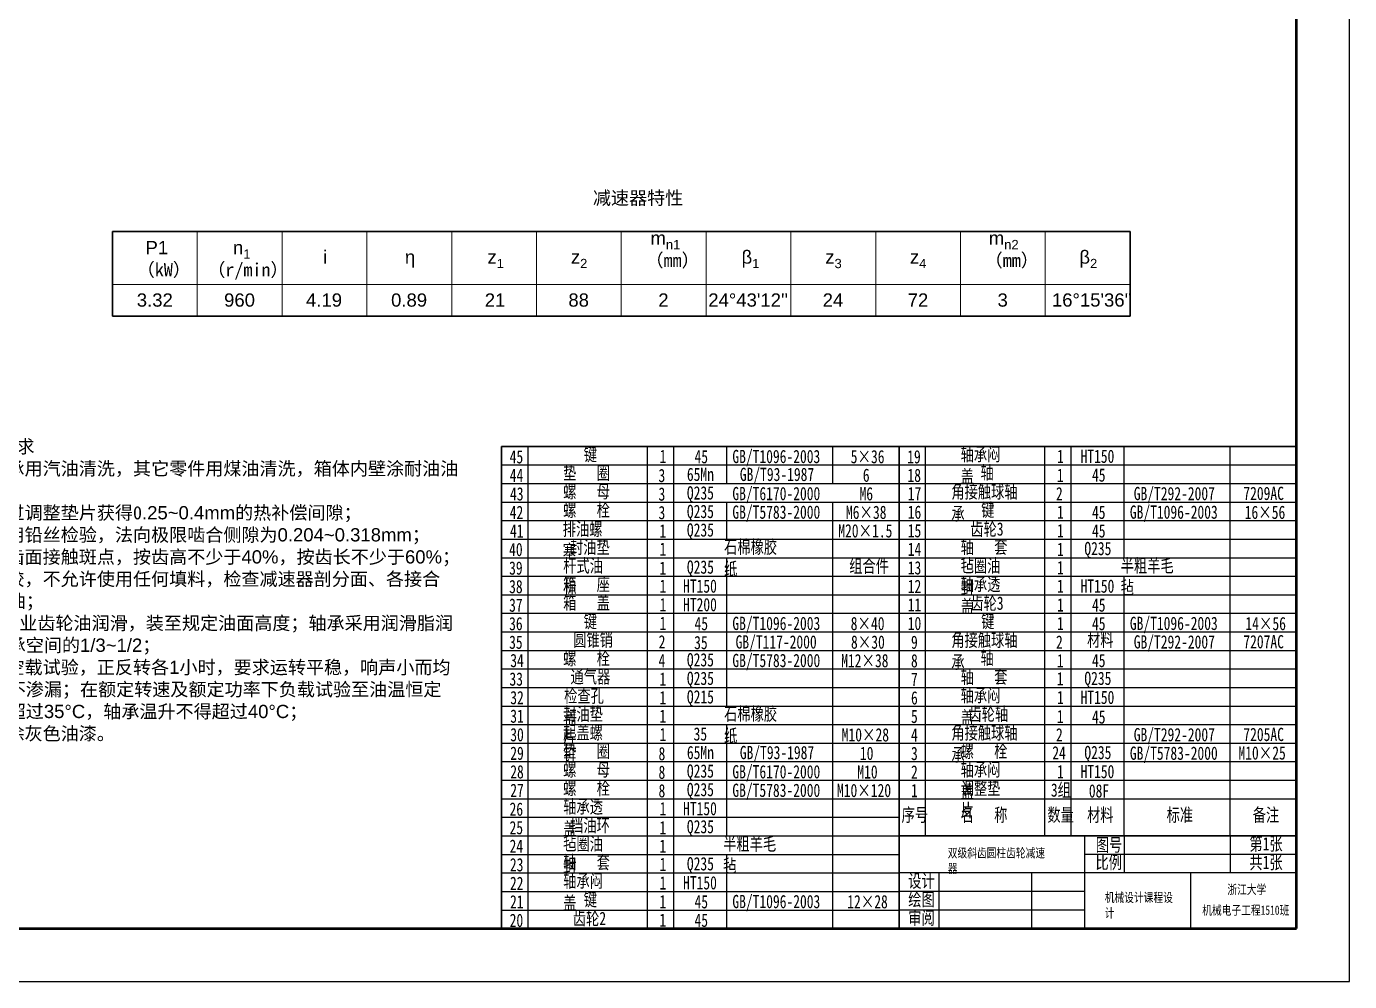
# Model space of a CAD drawing. Header units: millimetres. Extents: x 2354 to 3543, y 830 to 1671.
# Drawn here: x 3043.6 to 3543, y 829.8 to 1190.3 of the extents above; entities that cross this region are included whole.
import ezdxf

# ---------------------------------------------------------------- set-up
doc = ezdxf.new("R2010")
doc.units = ezdxf.units.MM
doc.layers.get('0').update_dxf_attribs({"lineweight": 30})
doc.layers.add('1', color=7, linetype='Continuous', lineweight=15)
doc.layers.add('粗线', color=7, linetype='Continuous', lineweight=53)
doc.layers.add('细线', color=7, linetype='Continuous')
doc.styles.get("Standard").update_dxf_attribs({"font": 'arial.ttf'})

msp = doc.modelspace()

# ---------------------------------------------------------------- linework, layer by layer
for p, q in [((3076.132, 1112.901), (3332.132, 1112.901)), ((3076.132, 1112.901), (3076.132, 1080.901)), ((3428.132, 1112.901), (3300.132, 1112.901)), ((3460.132, 1112.901), (3428.132, 1112.901)), ((3460.132, 1112.901), (3460.132, 1092.901)), ((3460.132, 1092.901), (3460.132, 1080.901)), ((3460.132, 1080.901), (3076.132, 1080.901)), ((3222.958, 1024.753), (3222.958, 1031.753)), ((3222.958, 1031.753), (3372.958, 1031.753)), ((3372.958, 1031.753), (3522.958, 1031.753)), ((3372.958, 1024.753), (3372.958, 1031.753)), ((3222.958, 1017.753), (3222.958, 1024.753)), ((3372.958, 1017.753), (3372.958, 1024.753)), ((3222.958, 1010.753), (3222.958, 1017.753)), ((3372.958, 1010.753), (3372.958, 1017.753)), ((3222.958, 1003.753), (3222.958, 1010.753)), ((3372.958, 1003.753), (3372.958, 1010.753)), ((3222.958, 996.753), (3222.958, 1003.753)), ((3372.958, 996.753), (3372.958, 1003.753)), ((3222.958, 989.753), (3222.958, 996.753)), ((3372.958, 989.753), (3372.958, 996.753)), ((3222.958, 982.753), (3222.958, 989.753)), ((3372.958, 982.753), (3372.958, 989.753)), ((3222.958, 975.753), (3222.958, 982.753)), ((3372.958, 975.753), (3372.958, 982.753)), ((3222.958, 968.753), (3222.958, 975.753)), ((3372.958, 968.753), (3372.958, 975.753)), ((3222.958, 961.753), (3222.958, 968.753)), ((3372.958, 961.753), (3372.958, 968.753)), ((3222.958, 954.753), (3222.958, 961.753)), ((3372.958, 954.753), (3372.958, 961.753)), ((3222.958, 947.753), (3222.958, 954.753)), ((3372.958, 947.753), (3372.958, 954.753)), ((3222.958, 940.753), (3222.958, 947.753)), ((3372.958, 940.753), (3372.958, 947.753)), ((3222.958, 933.753), (3222.958, 940.753)), ((3372.958, 933.753), (3372.958, 940.753)), ((3222.958, 926.753), (3222.958, 933.753)), ((3372.958, 926.753), (3372.958, 933.753)), ((3222.958, 919.753), (3222.958, 926.753)), ((3372.958, 919.753), (3372.958, 926.753)), ((3222.958, 912.753), (3222.958, 919.753)), ((3372.958, 912.753), (3372.958, 919.753)), ((3222.958, 905.753), (3222.958, 912.753)), ((3372.958, 905.753), (3372.958, 912.753)), ((3222.958, 898.753), (3222.958, 905.753)), ((3372.958, 898.753), (3372.958, 905.753)), ((3222.958, 891.753), (3222.958, 898.753)), ((3372.958, 891.753), (3372.958, 898.753)), ((3222.958, 884.753), (3222.958, 891.753)), ((3372.958, 884.753), (3372.958, 891.753)), ((3222.958, 877.753), (3222.958, 884.753)), ((3372.958, 870.753), (3372.958, 884.753)), ((3372.958, 884.753), (3522.958, 884.753)), ((3222.958, 870.753), (3222.958, 877.753)), ((3222.958, 863.753), (3222.958, 870.753)), ((3372.958, 870.753), (3372.958, 849.753)), ((3222.958, 856.753), (3222.958, 863.753)), ((3222.958, 849.753), (3222.958, 856.753))]:
    msp.add_line(p, q)
at = {"layer": '1'}
for p, q in [((3108.132, 1112.901), (3108.132, 1080.901)), ((3140.132, 1112.901), (3140.132, 1080.901)), ((3172.132, 1112.901), (3172.132, 1080.901)), ((3204.132, 1112.901), (3204.132, 1080.901)), ((3236.132, 1112.901), (3236.132, 1080.901)), ((3268.132, 1112.901), (3268.132, 1080.901)), ((3300.132, 1112.901), (3300.132, 1080.901)), ((3332.132, 1112.901), (3332.132, 1092.901)), ((3332.132, 1112.901), (3332.132, 1080.901)), ((3364.132, 1112.901), (3364.132, 1080.901)), ((3396.132, 1112.901), (3396.132, 1080.901)), ((3428.132, 1112.901), (3428.132, 1080.901)), ((3460.132, 1092.901), (3076.132, 1092.901))]:
    msp.add_line(p, q, dxfattribs=at)
at = {"layer": '粗线'}
for p, q in [((3522.958, 849.753), (3522.958, 1650.753)), ((2373.958, 849.753), (3522.958, 849.753))]:
    msp.add_line(p, q, dxfattribs=at)
at = {"layer": '细线'}
for p, q in [((3542.958, 829.753), (3542.958, 1670.753)), ((3232.958, 1024.753), (3232.958, 1031.753)), ((3277.958, 1024.753), (3277.958, 1031.753)), ((3287.958, 1024.753), (3287.958, 1031.753)), ((3307.958, 1024.753), (3307.958, 1031.753)), ((3347.958, 1024.753), (3347.958, 1031.753)), ((3382.958, 1024.753), (3382.958, 1031.753)), ((3382.958, 1031.753), (3382.958, 1031.753)), ((3427.958, 1024.753), (3427.958, 1031.753)), ((3437.958, 1024.753), (3437.958, 1031.753)), ((3457.958, 1024.753), (3457.958, 1031.753)), ((3497.958, 1024.753), (3497.958, 1031.753)), ((3222.958, 1024.753), (3372.958, 1024.753)), ((3232.958, 1017.753), (3232.958, 1024.753)), ((3232.958, 1024.753), (3232.958, 1024.753)), ((3277.958, 1017.753), (3277.958, 1024.753)), ((3287.958, 1017.753), (3287.958, 1024.753)), ((3307.958, 1017.753), (3307.958, 1024.753)), ((3347.958, 1017.753), (3347.958, 1024.753)), ((3372.958, 1024.753), (3522.958, 1024.753)), ((3382.958, 1017.753), (3382.958, 1024.753)), ((3427.958, 1017.753), (3427.958, 1024.753)), ((3437.958, 1017.753), (3437.958, 1024.753)), ((3457.958, 1017.753), (3457.958, 1024.753)), ((3497.958, 1017.753), (3497.958, 1024.753)), ((3222.958, 1017.753), (3372.958, 1017.753)), ((3232.958, 1010.753), (3232.958, 1017.753)), ((3277.958, 1010.753), (3277.958, 1017.753)), ((3287.958, 1010.753), (3287.958, 1017.753)), ((3372.958, 1017.753), (3522.958, 1017.753)), ((3382.958, 1010.753), (3382.958, 1017.753)), ((3427.958, 1010.753), (3427.958, 1017.753)), ((3437.958, 1010.753), (3437.958, 1017.753)), ((3457.958, 1010.753), (3457.958, 1017.753)), ((3497.958, 1010.753), (3497.958, 1017.753)), ((3222.958, 1010.753), (3372.958, 1010.753)), ((3232.958, 1003.753), (3232.958, 1010.753)), ((3232.958, 1010.753), (3232.958, 1010.753)), ((3277.958, 1003.753), (3277.958, 1010.753)), ((3287.958, 1003.753), (3287.958, 1010.753)), ((3307.958, 1003.753), (3307.958, 1010.753)), ((3347.958, 1003.753), (3347.958, 1010.753)), ((3372.958, 1010.753), (3522.958, 1010.753)), ((3382.958, 1003.753), (3382.958, 1010.753)), ((3427.958, 1003.753), (3427.958, 1010.753)), ((3437.958, 1003.753), (3437.958, 1010.753)), ((3457.958, 1003.753), (3457.958, 1010.753)), ((3497.958, 1003.753), (3497.958, 1010.753)), ((3222.958, 1003.753), (3372.958, 1003.753)), ((3232.958, 996.753), (3232.958, 1003.753)), ((3277.958, 996.753), (3277.958, 1003.753)), ((3287.958, 996.753), (3287.958, 1003.753)), ((3307.958, 996.753), (3307.958, 1003.753)), ((3347.958, 996.753), (3347.958, 1003.753)), ((3372.958, 1003.753), (3522.958, 1003.753)), ((3382.958, 996.753), (3382.958, 1003.753)), ((3427.958, 996.753), (3427.958, 1003.753)), ((3437.958, 996.753), (3437.958, 1003.753)), ((3457.958, 996.753), (3457.958, 1003.753)), ((3497.958, 996.753), (3497.958, 1003.753)), ((3222.958, 996.753), (3372.958, 996.753)), ((3232.958, 989.753), (3232.958, 996.753)), ((3277.958, 989.753), (3277.958, 996.753)), ((3287.958, 989.753), (3287.958, 996.753)), ((3347.958, 989.753), (3347.958, 996.753)), ((3372.958, 996.753), (3522.958, 996.753)), ((3382.958, 989.753), (3382.958, 996.753)), ((3427.958, 989.753), (3427.958, 996.753)), ((3437.958, 989.753), (3437.958, 996.753)), ((3457.958, 989.753), (3457.958, 996.753)), ((3497.958, 989.753), (3497.958, 996.753)), ((3222.958, 989.753), (3372.958, 989.753)), ((3232.958, 982.753), (3232.958, 989.753)), ((3277.958, 982.753), (3277.958, 989.753)), ((3287.958, 982.753), (3287.958, 989.753)), ((3307.958, 982.753), (3307.958, 989.753)), ((3347.958, 982.753), (3347.958, 989.753)), ((3372.958, 989.753), (3522.958, 989.753)), ((3382.958, 982.753), (3382.958, 989.753)), ((3427.958, 982.753), (3427.958, 989.753)), ((3437.958, 982.753), (3437.958, 989.753)), ((3497.958, 982.753), (3497.958, 989.753)), ((3222.958, 982.753), (3372.958, 982.753)), ((3232.958, 975.753), (3232.958, 982.753)), ((3232.958, 982.753), (3232.958, 982.753)), ((3277.958, 975.753), (3277.958, 982.753)), ((3287.958, 975.753), (3287.958, 982.753)), ((3307.958, 975.753), (3307.958, 982.753)), ((3347.958, 975.753), (3347.958, 982.753)), ((3372.958, 982.753), (3522.958, 982.753)), ((3382.958, 975.753), (3382.958, 982.753)), ((3427.958, 975.753), (3427.958, 982.753)), ((3437.958, 975.753), (3437.958, 982.753)), ((3457.958, 975.753), (3457.958, 982.753)), ((3497.958, 975.753), (3497.958, 982.753)), ((3222.958, 975.753), (3372.958, 975.753)), ((3222.958, 975.753), (3222.958, 975.753)), ((3232.958, 968.753), (3232.958, 975.753)), ((3277.958, 968.753), (3277.958, 975.753)), ((3287.958, 968.753), (3287.958, 975.753)), ((3307.958, 968.753), (3307.958, 975.753)), ((3347.958, 968.753), (3347.958, 975.753)), ((3372.958, 975.753), (3522.958, 975.753)), ((3382.958, 968.753), (3382.958, 975.753)), ((3427.958, 968.753), (3427.958, 975.753)), ((3437.958, 968.753), (3437.958, 975.753)), ((3457.958, 968.753), (3457.958, 975.753)), ((3497.958, 968.753), (3497.958, 975.753)), ((3222.958, 968.753), (3372.958, 968.753)), ((3232.958, 961.753), (3232.958, 968.753)), ((3232.958, 968.753), (3232.958, 968.753)), ((3277.958, 961.753), (3277.958, 968.753)), ((3287.958, 961.753), (3287.958, 968.753)), ((3307.958, 961.753), (3307.958, 968.753)), ((3347.958, 961.753), (3347.958, 968.753)), ((3372.958, 968.753), (3522.958, 968.753)), ((3382.958, 961.753), (3382.958, 968.753)), ((3427.958, 961.753), (3427.958, 968.753)), ((3437.958, 961.753), (3437.958, 968.753)), ((3457.958, 961.753), (3457.958, 968.753)), ((3497.958, 961.753), (3497.958, 968.753)), ((3222.958, 961.753), (3372.958, 961.753)), ((3232.958, 954.753), (3232.958, 961.753)), ((3277.958, 954.753), (3277.958, 961.753)), ((3287.958, 954.753), (3287.958, 961.753)), ((3307.958, 954.753), (3307.958, 961.753)), ((3347.958, 954.753), (3347.958, 961.753)), ((3372.958, 961.753), (3522.958, 961.753)), ((3382.958, 954.753), (3382.958, 961.753)), ((3427.958, 954.753), (3427.958, 961.753)), ((3437.958, 954.753), (3437.958, 961.753)), ((3457.958, 954.753), (3457.958, 961.753)), ((3497.958, 954.753), (3497.958, 961.753)), ((3222.958, 954.753), (3372.958, 954.753)), ((3232.958, 947.753), (3232.958, 954.753)), ((3277.958, 947.753), (3277.958, 954.753)), ((3287.958, 947.753), (3287.958, 954.753)), ((3307.958, 947.753), (3307.958, 954.753)), ((3347.958, 947.753), (3347.958, 954.753)), ((3372.958, 954.753), (3522.958, 954.753)), ((3382.958, 947.753), (3382.958, 954.753)), ((3427.958, 947.753), (3427.958, 954.753)), ((3437.958, 947.753), (3437.958, 954.753)), ((3457.958, 947.753), (3457.958, 954.753)), ((3497.958, 947.753), (3497.958, 954.753)), ((3222.958, 947.753), (3372.958, 947.753)), ((3232.958, 940.753), (3232.958, 947.753)), ((3277.958, 940.753), (3277.958, 947.753)), ((3287.958, 940.753), (3287.958, 947.753)), ((3307.958, 940.753), (3307.958, 947.753)), ((3347.958, 940.753), (3347.958, 947.753)), ((3372.958, 947.753), (3522.958, 947.753)), ((3382.958, 940.753), (3382.958, 947.753)), ((3427.958, 940.753), (3427.958, 947.753)), ((3437.958, 940.753), (3437.958, 947.753)), ((3457.958, 940.753), (3457.958, 947.753)), ((3497.958, 940.753), (3497.958, 947.753)), ((3222.958, 940.753), (3372.958, 940.753)), ((3232.958, 933.753), (3232.958, 940.753)), ((3277.958, 933.753), (3277.958, 940.753)), ((3287.958, 933.753), (3287.958, 940.753)), ((3307.958, 933.753), (3307.958, 940.753)), ((3347.958, 933.753), (3347.958, 940.753)), ((3372.958, 940.753), (3522.958, 940.753)), ((3382.958, 933.753), (3382.958, 940.753)), ((3427.958, 933.753), (3427.958, 940.753)), ((3437.958, 933.753), (3437.958, 940.753)), ((3457.958, 933.753), (3457.958, 940.753)), ((3497.958, 933.753), (3497.958, 940.753)), ((3222.958, 933.753), (3372.958, 933.753)), ((3232.958, 926.753), (3232.958, 933.753)), ((3277.958, 926.753), (3277.958, 933.753)), ((3287.958, 926.753), (3287.958, 933.753)), ((3347.958, 926.753), (3347.958, 933.753)), ((3372.958, 933.753), (3522.958, 933.753)), ((3382.958, 926.753), (3382.958, 933.753)), ((3427.958, 926.753), (3427.958, 933.753)), ((3437.958, 926.753), (3437.958, 933.753)), ((3457.958, 926.753), (3457.958, 933.753)), ((3497.958, 926.753), (3497.958, 933.753)), ((3222.958, 926.753), (3372.958, 926.753)), ((3232.958, 919.753), (3232.958, 926.753)), ((3277.958, 919.753), (3277.958, 926.753)), ((3287.958, 919.753), (3287.958, 926.753)), ((3307.958, 919.753), (3307.958, 926.753)), ((3347.958, 919.753), (3347.958, 926.753)), ((3372.958, 926.753), (3522.958, 926.753)), ((3382.958, 919.753), (3382.958, 926.753)), ((3382.958, 926.753), (3382.958, 926.753)), ((3427.958, 919.753), (3427.958, 926.753)), ((3437.958, 919.753), (3437.958, 926.753)), ((3457.958, 919.753), (3457.958, 926.753)), ((3497.958, 919.753), (3497.958, 926.753)), ((3222.958, 919.753), (3372.958, 919.753)), ((3232.958, 912.753), (3232.958, 919.753)), ((3277.958, 912.753), (3277.958, 919.753)), ((3287.958, 912.753), (3287.958, 919.753)), ((3307.958, 912.753), (3307.958, 919.753)), ((3347.958, 912.753), (3347.958, 919.753)), ((3372.958, 919.753), (3522.958, 919.753)), ((3382.958, 912.753), (3382.958, 919.753)), ((3427.958, 912.753), (3427.958, 919.753)), ((3437.958, 912.753), (3437.958, 919.753)), ((3457.958, 912.753), (3457.958, 919.753)), ((3497.958, 912.753), (3497.958, 919.753)), ((3222.958, 912.753), (3372.958, 912.753)), ((3232.958, 905.753), (3232.958, 912.753)), ((3277.958, 905.753), (3277.958, 912.753)), ((3287.958, 905.753), (3287.958, 912.753)), ((3307.958, 905.753), (3307.958, 912.753)), ((3347.958, 905.753), (3347.958, 912.753)), ((3372.958, 912.753), (3522.958, 912.753)), ((3372.958, 912.753), (3372.958, 912.753)), ((3382.958, 905.753), (3382.958, 912.753)), ((3382.958, 912.753), (3382.958, 912.753)), ((3427.958, 905.753), (3427.958, 912.753)), ((3437.958, 905.753), (3437.958, 912.753)), ((3457.958, 905.753), (3457.958, 912.753)), ((3497.958, 905.753), (3497.958, 912.753)), ((3222.958, 905.753), (3372.958, 905.753)), ((3232.958, 898.753), (3232.958, 905.753)), ((3277.958, 898.753), (3277.958, 905.753)), ((3287.958, 898.753), (3287.958, 905.753)), ((3307.958, 898.753), (3307.958, 905.753)), ((3347.958, 898.753), (3347.958, 905.753)), ((3372.958, 905.753), (3522.958, 905.753)), ((3382.958, 898.753), (3382.958, 905.753)), ((3427.958, 898.753), (3427.958, 905.753)), ((3437.958, 898.753), (3437.958, 905.753)), ((3457.958, 898.753), (3457.958, 905.753)), ((3497.958, 898.753), (3497.958, 905.753)), ((3222.958, 898.753), (3372.958, 898.753)), ((3232.958, 891.753), (3232.958, 898.753)), ((3277.958, 891.753), (3277.958, 898.753)), ((3287.958, 891.753), (3287.958, 898.753)), ((3307.958, 891.753), (3307.958, 898.753)), ((3347.958, 891.753), (3347.958, 898.753)), ((3372.958, 898.753), (3522.958, 898.753)), ((3382.958, 891.753), (3382.958, 898.753)), ((3427.958, 891.753), (3427.958, 898.753)), ((3437.958, 891.753), (3437.958, 898.753)), ((3457.958, 891.753), (3457.958, 898.753)), ((3497.958, 891.753), (3497.958, 898.753)), ((3222.958, 891.753), (3372.958, 891.753)), ((3232.958, 884.753), (3232.958, 891.753)), ((3277.958, 884.753), (3277.958, 891.753)), ((3287.958, 884.753), (3287.958, 891.753)), ((3307.958, 884.753), (3307.958, 891.753)), ((3347.958, 884.753), (3347.958, 891.753)), ((3382.958, 884.753), (3382.958, 891.753)), ((3427.958, 884.753), (3427.958, 891.753)), ((3437.958, 884.753), (3437.958, 891.753)), ((3457.958, 884.753), (3457.958, 891.753)), ((3497.958, 884.753), (3497.958, 891.753)), ((3222.958, 884.753), (3372.958, 884.753)), ((3232.958, 877.753), (3232.958, 884.753)), ((3277.958, 877.753), (3277.958, 884.753)), ((3287.958, 877.753), (3287.958, 884.753)), ((3347.958, 877.753), (3347.958, 884.753)), ((3442.958, 884.753), (3442.958, 870.753)), ((3457.958, 884.753), (3457.958, 870.753)), ((3497.958, 884.753), (3497.958, 870.753)), ((3222.958, 877.753), (3372.958, 877.753)), ((3232.958, 870.753), (3232.958, 877.753)), ((3277.958, 870.753), (3277.958, 877.753)), ((3287.958, 870.753), (3287.958, 877.753)), ((3307.958, 870.753), (3307.958, 877.753)), ((3347.958, 870.753), (3347.958, 877.753)), ((3522.958, 877.753), (3442.958, 877.753)), ((3222.958, 870.753), (3372.958, 870.753)), ((3232.958, 863.753), (3232.958, 870.753)), ((3277.958, 863.753), (3277.958, 870.753)), ((3287.958, 863.753), (3287.958, 870.753)), ((3307.958, 863.753), (3307.958, 870.753)), ((3347.958, 863.753), (3347.958, 870.753)), ((3442.958, 870.753), (3372.958, 870.753)), ((3387.958, 870.753), (3387.958, 849.753)), ((3422.958, 870.753), (3422.958, 849.753)), ((3522.958, 870.753), (3442.958, 870.753)), ((3442.958, 870.753), (3442.958, 849.753)), ((3482.958, 870.753), (3482.958, 849.753)), ((3222.958, 863.753), (3372.958, 863.753)), ((3232.958, 856.753), (3232.958, 863.753)), ((3232.958, 863.753), (3232.958, 863.753)), ((3277.958, 856.753), (3277.958, 863.753)), ((3287.958, 856.753), (3287.958, 863.753)), ((3307.958, 856.753), (3307.958, 863.753)), ((3347.958, 856.753), (3347.958, 863.753)), ((3442.958, 863.753), (3372.958, 863.753)), ((3222.958, 856.753), (3372.958, 856.753)), ((3232.958, 849.753), (3232.958, 856.753)), ((3277.958, 849.753), (3277.958, 856.753)), ((3287.958, 849.753), (3287.958, 856.753)), ((3307.958, 849.753), (3307.958, 856.753)), ((3347.958, 849.753), (3347.958, 856.753)), ((3442.958, 856.753), (3372.958, 856.753)), ((3222.958, 849.753), (3372.958, 849.753)), ((3222.958, 849.753), (3222.958, 849.753)), ((3222.958, 849.753), (3372.958, 849.753)), ((2353.958, 829.753), (3542.958, 829.753))]:
    msp.add_line(p, q, dxfattribs=at)

# ---------------------------------------------------------------- texts
at = {"attachment_point": 1}
for s, width, insert, char_height in [('{\\fSimSun|b0|i0|c134|p2;减速器特性}', 76.00243, (3257.407, 1128.056), 5), ('\\pi12.445;P1\\P\\pi9.13;{\\fSimSun|b0|i0|c134|p2;（kW）}', 31.61203, (3076.132, 1109.305), 5), ('\\A1;\\pi11.018;m{\\H0.7x;\\S^ n1;}\\P\\pi9.13;{\\fSimSun|b0|i0|c134|p2;（mm）}', 31.61203, (3268.132, 1112.901), 5), ('\\A1;\\pi10.698;m{\\H0.7x;\\S^ n2;}\\P\\pi9.13;{\\fSimSun|b0|i0|c134|p2;（mm）}', 31.61203, (3396.132, 1112.901), 5), ('\\A1;\\pi13.449;n{\\H0.7x;\\S^ 1;}\\P\\pi3.7669;{\\fSimSun|b0|i0|c134|p2;（r/min）}', 31.61203, (3108.132, 1109.305), 5), ('\\pi15.499;i', 31.61203, (3140.132, 1105.744), 5), ('\\pi14.334;η', 31.61203, (3172.132, 1105.744), 5), ('\\A1;\\pi13.483;z{\\H0.7x;\\S^ 1;}', 31.61203, (3204.132, 1105.744), 5), ('\\A1;\\pi12.969;z{\\H0.7x;\\S^ 2;}', 31.61203, (3236.132, 1105.744), 5), ('\\A1;\\pi13.391;β{\\H0.7x;\\S^ 1;}', 31.61203, (3300.132, 1105.744), 5), ('\\A1;\\pi12.982;z{\\H0.7x;\\S^ 3;}', 31.61203, (3332.132, 1105.744), 5), ('\\A1;\\pi12.918;z{\\H0.7x;\\S^ 4;}', 31.61203, (3364.132, 1105.744), 5), ('\\A1;\\pi12.877;β{\\H0.7x;\\S^ 2;}', 31.61203, (3428.132, 1105.744), 5), ('\\pi9.3394;3.32', 31.61203, (3075.943, 1089.508), 5), ('\\pi10.291;960', 31.61203, (3107.943, 1089.508), 5), ('\\pi9.2064;4.19', 31.61203, (3139.943, 1089.508), 5), ('\\pi9.307;0.89', 31.61203, (3171.943, 1089.508), 5), ('\\pi12.665;21', 31.61203, (3203.943, 1089.508), 5), ('\\pi12.216;88', 31.61203, (3235.943, 1089.508), 5), ('\\pi14.15;2', 31.61203, (3267.943, 1089.508), 5), ("\\pi1.0209;24°43'12''", 31.61203, (3299.943, 1089.508), 5), ('\\pi12.192;24', 31.61203, (3331.943, 1089.508), 5), ('\\pi12.271;72', 31.61203, (3363.943, 1089.508), 5), ('\\pi14.169;3', 31.61203, (3395.943, 1089.508), 5), ("16%%D15'36''", 20.18952, (3430.637, 1089.529), 5), ('{\\f长仿宋体|b0|i0|c134|p49;45}', 15, (3226.002, 1030.346), 5), ('{\\f长仿宋体|b0|i0|c134|p49;键}', 18.35678, (3253.957, 1031.258), 5), ('{\\f长仿宋体|b0|i0|c134|p49;1}', 15, (3282.562, 1030.496), 5), ('{\\f长仿宋体|b0|i0|c134|p49;45}', 15, (3295.766, 1030.381), 5), ('{\\f长仿宋体|b0|i0|c134|p49;GB/T1096-2003}', 15, (3310.054, 1030.453), 5), ('{\\f长仿宋体|b0|i0|c134|p49;5×36}', 17.14946, (3354.71, 1030.396), 5), ('{\\f长仿宋体|b0|i0|c134|p49;19}', 15, (3376.03, 1030.346), 5), ('{\\f长仿宋体|b0|i0|c134|p49;轴承闷盖}', 18.35678, (3396.196, 1031.258), 5), ('{\\f长仿宋体|b0|i0|c134|p49;1}', 15, (3432.562, 1030.496), 5), ('{\\f长仿宋体|b0|i0|c134|p49;HT150}', 15, (3441.445, 1030.533), 5), ('{\\f长仿宋体|b0|i0|c134|p49;垫   圈}', 18.35678, (3246.196, 1024.258), 5), ('{\\f长仿宋体|b0|i0|c134|p49;65Mn}', 15, (3292.887, 1023.715), 5), ('{\\f长仿宋体|b0|i0|c134|p49;GB/T93-1987}', 15, (3312.865, 1023.694), 5), ('{\\f长仿宋体|b0|i0|c134|p49;轴}', 18.35678, (3403.681, 1024.421), 5), ('{\\f长仿宋体|b0|i0|c134|p49;44}', 15, (3226.03, 1023.346), 5), ('{\\f长仿宋体|b0|i0|c134|p49;3}', 15, (3282.172, 1023.273), 5), ('{\\f长仿宋体|b0|i0|c134|p49;6}', 21.0048, (3359.284, 1023.396), 5), ('{\\f长仿宋体|b0|i0|c134|p49;18}', 15, (3376.126, 1023.346), 5), ('{\\f长仿宋体|b0|i0|c134|p49;1}', 15, (3432.526, 1023.353), 5), ('{\\f长仿宋体|b0|i0|c134|p49;45}', 15, (3445.766, 1023.448), 5), ('{\\f长仿宋体|b0|i0|c134|p49;43}', 15, (3226.126, 1016.346), 5), ('{\\f长仿宋体|b0|i0|c134|p49;螺   母}', 18.35678, (3246.196, 1017.258), 5), ('{\\f长仿宋体|b0|i0|c134|p49;3}', 15, (3282.172, 1016.273), 5), ('{\\f长仿宋体|b0|i0|c134|p49;Q235}', 15, (3292.887, 1016.715), 5), ('{\\f长仿宋体|b0|i0|c134|p49;GB/T6170-2000}', 15, (3310.054, 1016.453), 5), ('{\\f长仿宋体|b0|i0|c134|p49;M6}', 21.0048, (3358.032, 1016.396), 5), ('{\\f长仿宋体|b0|i0|c134|p49;17}', 15, (3376.231, 1016.438), 5), ('{\\f长仿宋体|b0|i0|c134|p49;角接触球轴承}', 28.27608, (3392.679, 1017.186), 5), ('{\\f长仿宋体|b0|i0|c134|p49;2}', 15, (3432.174, 1016.392), 5), ('{\\f长仿宋体|b0|i0|c134|p49;GB/T292-2007}', 15, (3461.526, 1016.453), 5), ('{\\f长仿宋体|b0|i0|c134|p49;7209AC}', 15, (3502.887, 1016.537), 5), ('{\\f长仿宋体|b0|i0|c134|p49;42}', 15, (3226.03, 1009.346), 5), ('{\\f长仿宋体|b0|i0|c134|p49;螺   栓}', 18.35678, (3246.196, 1010.258), 5), ('{\\f长仿宋体|b0|i0|c134|p49;3}', 15, (3282.172, 1009.273), 5), ('{\\f长仿宋体|b0|i0|c134|p49;Q235}', 15, (3292.887, 1009.715), 5), ('{\\f长仿宋体|b0|i0|c134|p49;GB/T5783-2000}', 15, (3310.054, 1009.453), 5), ('{\\f长仿宋体|b0|i0|c134|p49;M6×38}', 21.0048, (3352.907, 1009.396), 5), ('{\\f长仿宋体|b0|i0|c134|p49;16}', 15, (3376.231, 1009.438), 5), ('{\\f长仿宋体|b0|i0|c134|p49;键}', 18.35678, (3403.957, 1010.258), 5), ('{\\f长仿宋体|b0|i0|c134|p49;1}', 15, (3432.555, 1009.431), 5), ('{\\f长仿宋体|b0|i0|c134|p49;1}', 15, (3432.555, 1009.431), 5), ('{\\f长仿宋体|b0|i0|c134|p49;45}', 15, (3445.766, 1009.381), 5), ('{\\f长仿宋体|b0|i0|c134|p49;GB/T1096-2003}', 15, (3460.054, 1009.453), 5), ('{\\f长仿宋体|b0|i0|c134|p49;16×56}', 17.14946, (3503.4, 1009.396), 5), ('{\\f长仿宋体|b0|i0|c134|p49;排油螺塞}', 18.35678, (3246.035, 1003.081), 5), ('{\\f长仿宋体|b0|i0|c134|p49;齿轮3}', 18.35678, (3399.84, 1003.081), 5), ('{\\f长仿宋体|b0|i0|c134|p49;41}', 15, (3226.126, 1002.346), 5), ('{\\f长仿宋体|b0|i0|c134|p49;1}', 15, (3282.526, 1002.353), 5), ('{\\f长仿宋体|b0|i0|c134|p49;Q235}', 15, (3292.887, 1002.715), 5), ('{\\f长仿宋体|b0|i0|c134|p49;M20×1.5}', 21.0048, (3350.022, 1002.396), 5), ('{\\f长仿宋体|b0|i0|c134|p49;15}', 15, (3376.231, 1002.438), 5), ('{\\f长仿宋体|b0|i0|c134|p49;1}', 15, (3432.555, 1002.431), 5), ('{\\f长仿宋体|b0|i0|c134|p49;45}', 15, (3445.766, 1002.381), 5), ('{\\f长仿宋体|b0|i0|c134|p49;40}', 15, (3225.794, 995.346), 5), ('{\\f长仿宋体|b0|i0|c134|p49;封油垫}', 18.35678, (3248.761, 996.258), 5), ('{\\f长仿宋体|b0|i0|c134|p49;1}', 15, (3282.562, 995.496), 5), ('{\\f长仿宋体|b0|i0|c134|p49;石棉橡胶纸}', 22.62923, (3306.926, 996.332), 5), ('{\\f长仿宋体|b0|i0|c134|p49;14}', 15, (3376.231, 995.438), 5), ('{\\f长仿宋体|b0|i0|c134|p49;轴   套}', 18.35678, (3396.196, 996.258), 5), ('{\\f长仿宋体|b0|i0|c134|p49;1}', 15, (3432.555, 995.431), 5), ('{\\f长仿宋体|b0|i0|c134|p49;Q235}', 15, (3442.887, 995.715), 5), ('{\\f长仿宋体|b0|i0|c134|p49;杆式油标}', 18.35678, (3246.202, 989.258), 5), ('{\\f长仿宋体|b0|i0|c134|p49;Q235}', 15, (3292.887, 988.715), 5), ('{\\f长仿宋体|b0|i0|c134|p49;组合件}', 21.0048, (3354.135, 989.118), 5), ('{\\f长仿宋体|b0|i0|c134|p49;毡圈油封}', 18.35678, (3396.196, 989.258), 5), ('{\\f长仿宋体|b0|i0|c134|p49;半粗羊毛毡}', 22.62923, (3456.573, 989.258), 5), ('{\\f长仿宋体|b0|i0|c134|p49;39}', 15, (3225.794, 988.346), 5), ('{\\f长仿宋体|b0|i0|c134|p49;1}', 15, (3282.523, 988.301), 5), ('{\\f长仿宋体|b0|i0|c134|p49;13}', 15, (3376.231, 988.438), 5), ('{\\f长仿宋体|b0|i0|c134|p49;1}', 15, (3432.562, 988.496), 5), ('{\\f长仿宋体|b0|i0|c134|p49;38}', 15, (3225.794, 981.346), 5), ('{\\f长仿宋体|b0|i0|c134|p49;箱   座}', 18.35678, (3246.196, 982.258), 5), ('{\\f长仿宋体|b0|i0|c134|p49;1}', 15, (3282.562, 981.496), 5), ('{\\f长仿宋体|b0|i0|c134|p49;HT150}', 15, (3291.445, 981.533), 5), ('{\\f长仿宋体|b0|i0|c134|p49;12}', 15, (3376.231, 981.438), 5), ('{\\f长仿宋体|b0|i0|c134|p49;轴承透盖}', 18.35678, (3396.196, 982.258), 5), ('{\\f长仿宋体|b0|i0|c134|p49;1}', 15, (3432.562, 981.496), 5), ('{\\f长仿宋体|b0|i0|c134|p49;HT150}', 15, (3441.445, 981.533), 5), ('{\\f长仿宋体|b0|i0|c134|p49;37}', 15, (3225.794, 974.346), 5), ('{\\f长仿宋体|b0|i0|c134|p49;箱   盖}', 18.35678, (3246.196, 975.258), 5), ('{\\f长仿宋体|b0|i0|c134|p49;1}', 15, (3282.562, 974.496), 5), ('{\\f长仿宋体|b0|i0|c134|p49;HT200}', 15, (3291.445, 974.533), 5), ('{\\f长仿宋体|b0|i0|c134|p49;11}', 15, (3376.231, 974.438), 5), ('{\\f长仿宋体|b0|i0|c134|p49;齿轮3}', 18.35678, (3399.84, 975.081), 5), ('{\\f长仿宋体|b0|i0|c134|p49;1}', 15, (3432.555, 974.431), 5), ('{\\f长仿宋体|b0|i0|c134|p49;45}', 15, (3445.766, 974.381), 5), ('{\\f长仿宋体|b0|i0|c134|p49;键}', 18.35678, (3253.957, 968.258), 5), ('{\\f长仿宋体|b0|i0|c134|p49;键}', 18.35678, (3403.957, 968.258), 5), ('{\\f长仿宋体|b0|i0|c134|p49;36}', 15, (3225.794, 967.346), 5), ('{\\f长仿宋体|b0|i0|c134|p49;1}', 15, (3282.562, 967.496), 5), ('{\\f长仿宋体|b0|i0|c134|p49;45}', 15, (3295.766, 967.381), 5), ('{\\f长仿宋体|b0|i0|c134|p49;GB/T1096-2003}', 15, (3310.054, 967.453), 5), ('{\\f长仿宋体|b0|i0|c134|p49;8×40}', 17.14946, (3354.71, 967.396), 5), ('{\\f长仿宋体|b0|i0|c134|p49;10}', 15, (3376.231, 967.438), 5), ('{\\f长仿宋体|b0|i0|c134|p49;1}', 15, (3432.555, 967.431), 5), ('{\\f长仿宋体|b0|i0|c134|p49;45}', 15, (3445.766, 967.381), 5), ('{\\f长仿宋体|b0|i0|c134|p49;GB/T1096-2003}', 15, (3460.054, 967.453), 5), ('{\\f长仿宋体|b0|i0|c134|p49;14×56}', 15, (3503.651, 967.396), 5), ('{\\f长仿宋体|b0|i0|c134|p49;35}', 15, (3225.794, 960.346), 5), ('{\\f长仿宋体|b0|i0|c134|p49;圆锥销}', 18.35678, (3249.958, 961.258), 5), ('{\\f长仿宋体|b0|i0|c134|p49;2}', 15, (3282.226, 960.496), 5), ('{\\f长仿宋体|b0|i0|c134|p49;35}', 15, (3295.622, 960.218), 5), ('{\\f长仿宋体|b0|i0|c134|p49;GB/T117-2000}', 15, (3311.26, 960.453), 5), ('{\\f长仿宋体|b0|i0|c134|p49;8×30}', 21.0048, (3354.819, 960.396), 5), ('{\\f长仿宋体|b0|i0|c134|p49;9}', 15, (3377.462, 960.346), 5), ('{\\f长仿宋体|b0|i0|c134|p49;角接触球轴承}', 28.27608, (3392.679, 961.186), 5), ('{\\f长仿宋体|b0|i0|c134|p49;2}', 15, (3432.174, 960.392), 5), ('{\\f长仿宋体|b0|i0|c134|p49;材料}', 15, (3443.913, 961.258), 5), ('{\\f长仿宋体|b0|i0|c134|p49;GB/T292-2007}', 15, (3461.526, 960.453), 5), ('{\\f长仿宋体|b0|i0|c134|p49;7207AC}', 15, (3502.887, 960.537), 5), ('{\\f长仿宋体|b0|i0|c134|p49;螺   栓}', 18.35678, (3246.196, 954.258), 5), ('{\\f长仿宋体|b0|i0|c134|p49;Q235}', 15, (3292.887, 953.715), 5), ('{\\f长仿宋体|b0|i0|c134|p49;GB/T5783-2000}', 15, (3310.054, 953.453), 5), ('{\\f长仿宋体|b0|i0|c134|p49;轴}', 18.35678, (3403.681, 954.421), 5), ('{\\f长仿宋体|b0|i0|c134|p49;34}', 15, (3226.231, 953.438), 5), ('{\\f长仿宋体|b0|i0|c134|p49;4}', 15, (3282.174, 953.392), 5), ('{\\f长仿宋体|b0|i0|c134|p49;M12×38}', 21.0048, (3351.11, 953.396), 5), ('{\\f长仿宋体|b0|i0|c134|p49;8}', 15, (3377.462, 953.346), 5), ('{\\f长仿宋体|b0|i0|c134|p49;1}', 15, (3432.526, 953.353), 5), ('{\\f长仿宋体|b0|i0|c134|p49;45}', 15, (3445.766, 953.448), 5), ('{\\f长仿宋体|b0|i0|c134|p49;33}', 15, (3225.919, 946.438), 5), ('{\\f长仿宋体|b0|i0|c134|p49;通气器}', 18.35678, (3248.967, 947.374), 5), ('{\\f长仿宋体|b0|i0|c134|p49;1}', 15, (3282.555, 946.431), 5), ('{\\f长仿宋体|b0|i0|c134|p49;1}', 15, (3282.555, 946.431), 5), ('{\\f长仿宋体|b0|i0|c134|p49;Q235}', 15, (3292.887, 946.715), 5), ('{\\f长仿宋体|b0|i0|c134|p49;7}', 15, (3377.462, 946.346), 5), ('{\\f长仿宋体|b0|i0|c134|p49;轴   套}', 18.35678, (3396.196, 947.258), 5), ('{\\f长仿宋体|b0|i0|c134|p49;1}', 15, (3432.5, 946.569), 5), ('{\\f长仿宋体|b0|i0|c134|p49;Q235}', 15, (3442.887, 946.715), 5), ('{\\f长仿宋体|b0|i0|c134|p49;32}', 15, (3226.231, 939.438), 5), ('{\\f长仿宋体|b0|i0|c134|p49;检查孔盖}', 18.35678, (3246.559, 940.099), 5), ('{\\f长仿宋体|b0|i0|c134|p49;1}', 15, (3282.555, 939.431), 5), ('{\\f长仿宋体|b0|i0|c134|p49;Q215}', 15, (3292.887, 939.715), 5), ('{\\f长仿宋体|b0|i0|c134|p49;6}', 15, (3377.462, 939.346), 5), ('{\\f长仿宋体|b0|i0|c134|p49;轴承闷盖}', 18.35678, (3396.196, 940.258), 5), ('{\\f长仿宋体|b0|i0|c134|p49;1}', 15, (3432.562, 939.496), 5), ('{\\f长仿宋体|b0|i0|c134|p49;HT150}', 15, (3441.445, 939.533), 5), ('{\\f长仿宋体|b0|i0|c134|p49;封油垫片}', 18.35678, (3246.196, 933.258), 5), ('{\\f长仿宋体|b0|i0|c134|p49;石棉橡胶纸}', 22.62923, (3306.926, 933.332), 5), ('{\\f长仿宋体|b0|i0|c134|p49;齿轮轴}', 18.35678, (3399.126, 933.258), 5), ('{\\f长仿宋体|b0|i0|c134|p49;31}', 15, (3226.231, 932.438), 5), ('{\\f长仿宋体|b0|i0|c134|p49;1}', 15, (3282.555, 932.431), 5), ('{\\f长仿宋体|b0|i0|c134|p49;5}', 15, (3377.462, 932.346), 5), ('{\\f长仿宋体|b0|i0|c134|p49;1}', 15, (3432.523, 932.301), 5), ('{\\f长仿宋体|b0|i0|c134|p49;45}', 15, (3445.766, 932.139), 5), ('{\\f长仿宋体|b0|i0|c134|p49;30}', 15, (3226.231, 925.438), 5), ('{\\f长仿宋体|b0|i0|c134|p49;起盖螺钉}', 18.35678, (3246.196, 926.258), 5), ('{\\f长仿宋体|b0|i0|c134|p49;1}', 15, (3282.562, 925.496), 5), ('{\\f长仿宋体|b0|i0|c134|p49;35}', 15, (3295.412, 925.715), 5), ('{\\f长仿宋体|b0|i0|c134|p49;M10×28}', 21.0048, (3351.316, 925.396), 5), ('{\\f长仿宋体|b0|i0|c134|p49;4}', 15, (3377.462, 925.346), 5), ('{\\f长仿宋体|b0|i0|c134|p49;角接触球轴承}', 28.27608, (3392.679, 926.186), 5), ('{\\f长仿宋体|b0|i0|c134|p49;2}', 15, (3432.174, 925.392), 5), ('{\\f长仿宋体|b0|i0|c134|p49;GB/T292-2007}', 15, (3461.526, 925.453), 5), ('{\\f长仿宋体|b0|i0|c134|p49;7205AC}', 15, (3502.887, 925.537), 5), ('{\\f长仿宋体|b0|i0|c134|p49;垫   圈}', 18.35678, (3246.196, 919.258), 5), ('{\\f长仿宋体|b0|i0|c134|p49;GB/T93-1987}', 15, (3312.865, 918.694), 5), ('{\\f长仿宋体|b0|i0|c134|p49;螺   栓}', 18.35678, (3396.196, 919.258), 5), ('{\\f长仿宋体|b0|i0|c134|p49;Q235}', 15, (3442.887, 918.715), 5), ('{\\f长仿宋体|b0|i0|c134|p49;GB/T5783-2000}', 15, (3460.054, 918.453), 5), ('{\\f长仿宋体|b0|i0|c134|p49;29}', 15, (3226.231, 918.438), 5), ('{\\f长仿宋体|b0|i0|c134|p49;8}', 15, (3282.172, 918.273), 5), ('{\\f长仿宋体|b0|i0|c134|p49;65Mn}', 15, (3292.887, 918.715), 5), ('{\\f长仿宋体|b0|i0|c134|p49;10}', 21.0048, (3358.186, 918.396), 5), ('{\\f长仿宋体|b0|i0|c134|p49;3}', 15, (3377.462, 918.346), 5), ('{\\f长仿宋体|b0|i0|c134|p49;24}', 15, (3430.792, 918.582), 5), ('{\\f长仿宋体|b0|i0|c134|p49;M10×25}', 21.2792, (3501.035, 918.54), 5), ('{\\f长仿宋体|b0|i0|c134|p49;28}', 15, (3226.231, 911.438), 5), ('{\\f长仿宋体|b0|i0|c134|p49;螺   母}', 18.35678, (3246.196, 912.258), 5), ('{\\f长仿宋体|b0|i0|c134|p49;8}', 15, (3282.172, 911.273), 5), ('{\\f长仿宋体|b0|i0|c134|p49;Q235}', 15, (3292.887, 911.715), 5), ('{\\f长仿宋体|b0|i0|c134|p49;GB/T6170-2000}', 15, (3310.054, 911.453), 5), ('{\\f长仿宋体|b0|i0|c134|p49;M10}', 21.0048, (3357.213, 911.396), 5), ('{\\f长仿宋体|b0|i0|c134|p49;2}', 15, (3377.462, 911.346), 5), ('{\\f长仿宋体|b0|i0|c134|p49;轴承闷盖}', 18.35678, (3396.196, 912.258), 5), ('{\\f长仿宋体|b0|i0|c134|p49;1}', 15, (3432.562, 911.496), 5), ('{\\f长仿宋体|b0|i0|c134|p49;HT150}', 15, (3441.445, 911.533), 5), ('{\\f长仿宋体|b0|i0|c134|p49;27}', 15, (3226.231, 904.438), 5), ('{\\f长仿宋体|b0|i0|c134|p49;螺   栓}', 18.35678, (3246.196, 905.258), 5), ('{\\f长仿宋体|b0|i0|c134|p49;8}', 15, (3282.172, 904.273), 5), ('{\\f长仿宋体|b0|i0|c134|p49;Q235}', 15, (3292.887, 904.715), 5), ('{\\f长仿宋体|b0|i0|c134|p49;GB/T5783-2000}', 15, (3310.054, 904.453), 5), ('{\\f长仿宋体|b0|i0|c134|p49;M10×120}', 21.0048, (3349.537, 904.396), 5), ('{\\f长仿宋体|b0|i0|c134|p49;1}', 15, (3377.462, 904.346), 5), ('{\\f长仿宋体|b0|i0|c134|p49;调整垫片}', 18.35678, (3396.196, 905.258), 5), ('{\\f长仿宋体|b0|i0|c134|p49;3组}', 15, (3430.251, 904.54), 5), ('{\\f长仿宋体|b0|i0|c134|p49;08F}', 15, (3444.586, 904.218), 5), ('{\\f长仿宋体|b0|i0|c134|p49;轴承透盖}', 18.35678, (3246.196, 898.258), 5), ('{\\f长仿宋体|b0|i0|c134|p49;26}', 15, (3225.96, 897.346), 5), ('{\\f长仿宋体|b0|i0|c134|p49;1}', 15, (3282.562, 897.496), 5), ('{\\f长仿宋体|b0|i0|c134|p49;HT150}', 15, (3291.445, 897.533), 5), ('{\\f长仿宋体|b0|i0|c134|p49;序号}', 15, (3373.913, 895.166), 5), ('{\\f长仿宋体|b0|i0|c134|p49;名   称}', 18.35678, (3396.196, 895.166), 5), ('{\\f长仿宋体|b0|i0|c134|p49;数量}', 15, (3428.913, 895.166), 5), ('{\\f长仿宋体|b0|i0|c134|p49;材料}', 15, (3443.913, 895.166), 5), ('{\\f长仿宋体|b0|i0|c134|p49;标准}', 15, (3473.913, 895.166), 5), ('{\\f长仿宋体|b0|i0|c134|p49;备注}', 15, (3506.413, 895.166), 5), ('{\\f长仿宋体|b0|i0|c134|p49;25}', 15, (3225.96, 890.346), 5), ('{\\f长仿宋体|b0|i0|c134|p49;挡油环}', 18.35678, (3248.8, 891.224), 5), ('{\\f长仿宋体|b0|i0|c134|p49;1}', 15, (3282.526, 890.353), 5), ('{\\f长仿宋体|b0|i0|c134|p49;Q235}', 15, (3292.887, 890.715), 5), ('{\\f长仿宋体|b0|i0|c134|p49;毡圈油封}', 18.35678, (3246.196, 884.258), 5), ('{\\f长仿宋体|b0|i0|c134|p49;半粗羊毛毡}', 22.62923, (3306.573, 884.258), 5), ('{\\f长仿宋体|b0|i0|c134|p49;图号}', 15, (3447.184, 883.87), 5), ('{\\f长仿宋体|b0|i0|c134|p49;第1张}', 15, (3505.163, 884.258), 5), ('{\\f长仿宋体|b0|i0|c134|p49;24}', 15, (3225.96, 883.346), 5), ('{\\f长仿宋体|b0|i0|c134|p49;1}', 15, (3282.526, 883.353), 5), ('{\\f长仿宋体|b0|i0|c134|p49;双级斜齿圆柱齿轮减速器}', 38.1293, (3391.32, 880.078), 3.5), ('{\\f长仿宋体|b0|i0|c134|p49;23}', 15, (3226.087, 876.346), 5), ('{\\f长仿宋体|b0|i0|c134|p49;轴   套}', 18.35678, (3246.196, 877.258), 5), ('{\\f长仿宋体|b0|i0|c134|p49;1}', 15, (3282.562, 876.496), 5), ('{\\f长仿宋体|b0|i0|c134|p49;Q235}', 15, (3292.887, 876.715), 5), ('{\\f长仿宋体|b0|i0|c134|p49;比例}', 15, (3447.058, 877.3), 5), ('{\\f长仿宋体|b0|i0|c134|p49;共1张}', 15, (3505.163, 877.258), 5), ('{\\f长仿宋体|b0|i0|c134|p49;22}', 15, (3226.106, 869.346), 5), ('{\\f长仿宋体|b0|i0|c134|p49;轴承闷盖}', 18.35678, (3246.196, 870.258), 5), ('{\\f长仿宋体|b0|i0|c134|p49;1}', 15, (3282.562, 869.496), 5), ('{\\f长仿宋体|b0|i0|c134|p49;HT150}', 15, (3291.445, 869.533), 5), ('{\\f长仿宋体|b0|i0|c134|p49;设计}', 15, (3376.413, 870.258), 5), ('{\\f长仿宋体|b0|i0|c134|p49;键}', 18.35678, (3253.957, 863.258), 5), ('{\\f长仿宋体|b0|i0|c134|p49;绘图}', 15, (3376.413, 863.258), 5), ('{\\f长仿宋体|b0|i0|c134|p49;浙江大学}', 27.07674, (3496.852, 866.261), 3.5), ('{\\f长仿宋体|b0|i0|c134|p49;21}', 15, (3226.145, 862.346), 5), ('{\\f长仿宋体|b0|i0|c134|p49;1}', 15, (3282.555, 862.431), 5), ('{\\f长仿宋体|b0|i0|c134|p49;45}', 15, (3295.766, 862.381), 5), ('{\\f长仿宋体|b0|i0|c134|p49;GB/T1096-2003}', 15, (3310.054, 862.453), 5), ('{\\f长仿宋体|b0|i0|c134|p49;12×28}', 17.14946, (3353.4, 862.396), 5), ('{\\f长仿宋体|b0|i0|c134|p49;机械设计课程设计}', 27.07674, (3450.574, 863.258), 3.5), ('{\\f长仿宋体|b0|i0|c134|p49;机械电子工程1510班}', 32.52915, (3487.356, 858.448), 3.5), ('{\\f长仿宋体|b0|i0|c134|p49;20}', 15, (3226.002, 855.346), 5), ('{\\f长仿宋体|b0|i0|c134|p49;齿轮2}', 18.35678, (3249.84, 856.081), 5), ('{\\f长仿宋体|b0|i0|c134|p49;1}', 15, (3282.555, 855.431), 5), ('{\\f长仿宋体|b0|i0|c134|p49;45}', 15, (3295.766, 855.381), 5), ('{\\f长仿宋体|b0|i0|c134|p49;审阅}', 15, (3376.413, 856.258), 5)]:
    msp.add_mtext_dynamic_manual_height_columns(s, width=width, gutter_width=12.5, heights=[0], dxfattribs=dict(at, insert=insert, char_height=char_height))
at = {"layer": '细线', "insert": (2975.194, 1034.227), "char_height": 5, "attachment_point": 1}
msp.add_mtext_dynamic_manual_height_columns('{\\fSimSun|b0|i0|c134|p2;             技术要求\\P\\pi-15,l20,t20;1.^I装配前滚动轴承用汽油清洗，其它零件用煤油清洗，箱体内壁涂耐油油漆；\\P2.^I轴承安装时通过调整垫片获得0}.25~0.4mm{\\fSimSun|b0|i0|c134|p2;的热补偿间隙；\\P3.^I齿轮啮合侧隙用铅丝检验，法向极限啮合侧隙为}0.204~0.318mm{\\fSimSun|b0|i0|c134|p2;；\\P4.^I用涂色法检验齿面接触斑点，按齿高不少于}40%{\\fSimSun|b0|i0|c134|p2;，按齿长不少于}60%{\\fSimSun|b0|i0|c134|p2;；\\P}5.^I{\\fSimSun|b0|i0|c134|p2;剖分面涂密封胶，不允许使用任何填料，检查减速器剖分面、各接合面、密封处均不许漏油；\\P6.^I齿轮采用}120{\\fSimSun|b0|i0|c134|p2;工业齿轮油润滑，装至规定油面高度；轴承采用润滑脂润滑，油脂填入量为轴承空间的}1/3~1/2{\\fSimSun|b0|i0|c134|p2;；\\P7.^I在额定转速下空载试验，正反转各}1{\\fSimSun|b0|i0|c134|p2;小时，要求运转平稳，响声小而均匀，联接不松动，油不渗漏；在额定转速及额定功率下负载试验至油温恒定为止，油池温升不得超过}35°C{\\fSimSun|b0|i0|c134|p2;，轴承温升不得超过}40°C{\\fSimSun|b0|i0|c134|p2;；\\P8.^I减速器外表面涂灰色油漆。}', width=231.07482, gutter_width=12.5, heights=[0], dxfattribs=at)

doc.saveas('drawing.dxf')
